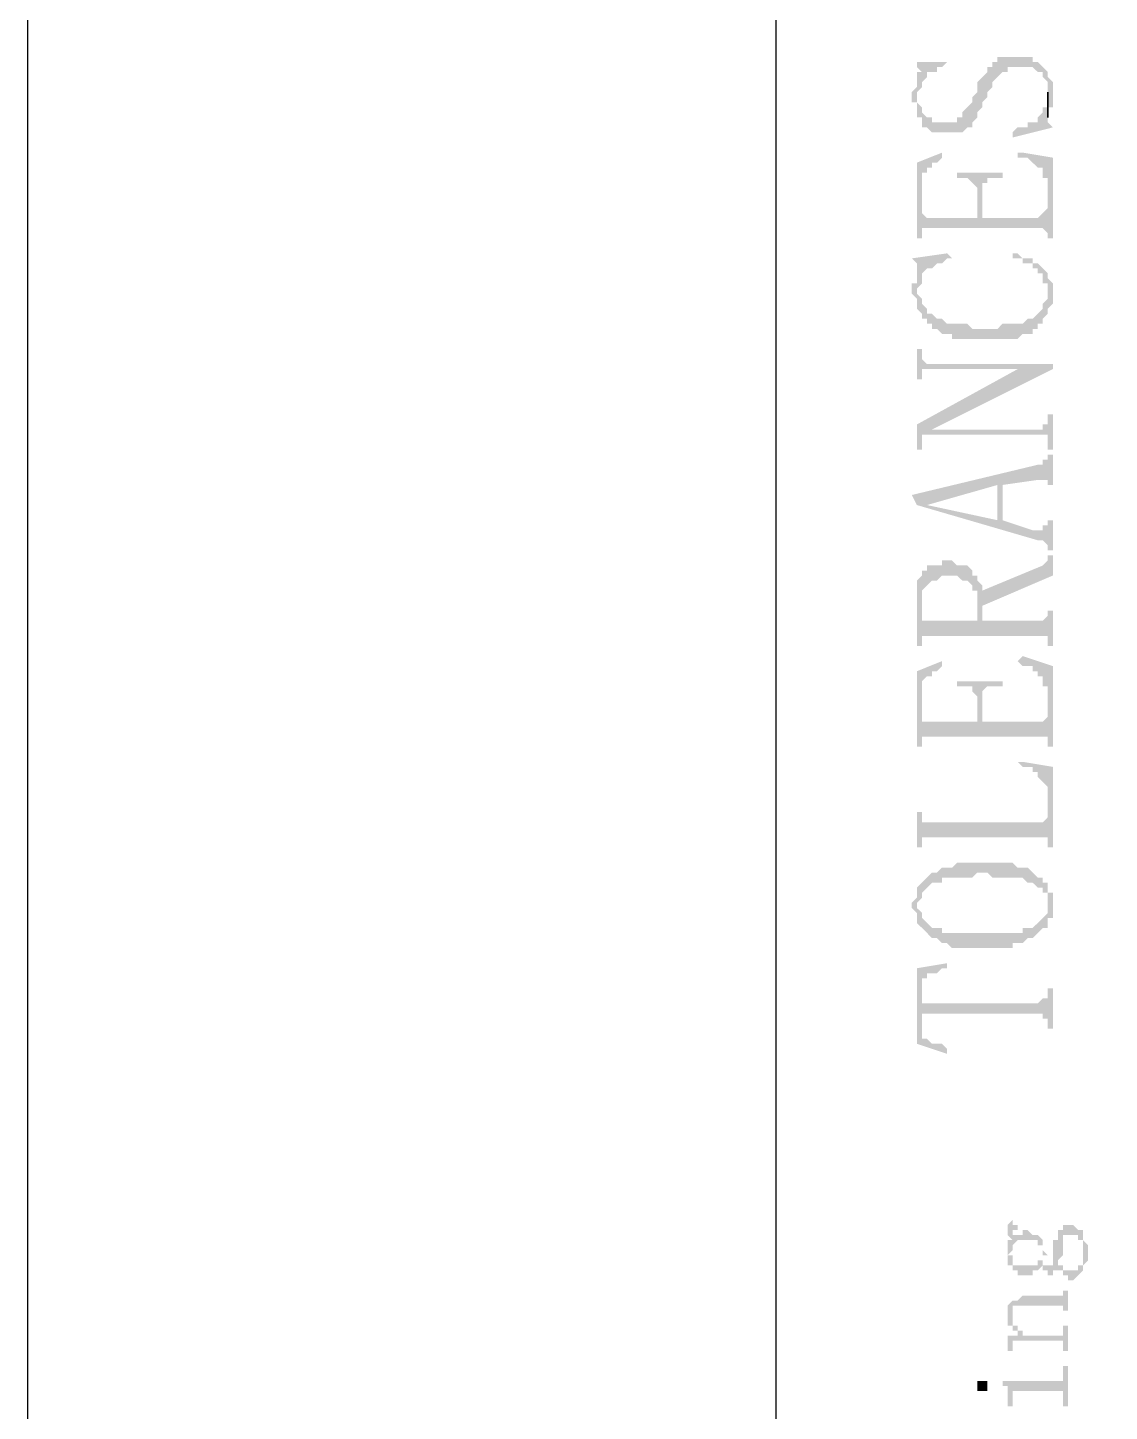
# Model space of a CAD drawing. Header units: inches. Extents: x 3613 to 8393, y -2205 to -794.
# Drawn here: x 5755.97 to 5765.67, y -1512.12 to -1499.72 of the extents above; entities that cross this region are included whole.
import ezdxf

# ---------------------------------------------------------------- set-up
doc = ezdxf.new("R2010")
doc.units = ezdxf.units.IN
doc.header["$MEASUREMENT"] = 0

msp = doc.modelspace()

# ---------------------------------------------------------------- hatches: boundary and pattern name
at = {"transparency": 33554559}
for points in [[(5763.898, -1500.344), (5763.898, -1500.39), (5763.943, -1500.39), (5763.943, -1500.525), (5763.989, -1500.525), (5763.989, -1500.615), (5764.034, -1500.615), (5764.079, -1500.66), (5764.35, -1500.66), (5764.395, -1500.615), (5764.44, -1500.615), (5764.44, -1500.57), (5764.44, -1500.57), (5764.485, -1500.525), (5764.485, -1500.48), (5764.485, -1500.48), (5764.53, -1500.435), (5764.53, -1500.39), (5764.575, -1500.344), (5764.575, -1500.299), (5764.62, -1500.254), (5764.62, -1500.209), (5764.666, -1500.164), (5764.666, -1500.164), (5764.711, -1500.119), (5764.756, -1500.119), (5764.756, -1500.074), (5764.981, -1500.074), (5765.027, -1500.119), (5765.072, -1500.119), (5765.072, -1500.164), (5765.117, -1500.209), (5765.117, -1500.48), (5765.117, -1500.435), (5765.162, -1500.435), (5765.162, -1500.299), (5765.162, -1500.209), (5765.162, -1500.209), (5765.117, -1500.164), (5765.117, -1500.119), (5765.117, -1500.119), (5765.072, -1500.074), (5765.072, -1500.074), (5765.027, -1500.029), (5764.981, -1500.029), (5764.981, -1499.983), (5764.666, -1499.983), (5764.666, -1500.029), (5764.62, -1500.029), (5764.62, -1500.074), (5764.575, -1500.074), (5764.575, -1500.119), (5764.53, -1500.164), (5764.53, -1500.164), (5764.485, -1500.209), (5764.485, -1500.299), (5764.44, -1500.344), (5764.44, -1500.39), (5764.395, -1500.435), (5764.395, -1500.435), (5764.35, -1500.48), (5764.35, -1500.525), (5764.304, -1500.525), (5764.304, -1500.57), (5764.079, -1500.57), (5764.079, -1500.525), (5764.034, -1500.525), (5763.989, -1500.48), (5763.989, -1500.435), (5763.943, -1500.39), (5763.943, -1500.164), (5763.943, -1500.209), (5763.943, -1500.254), (5763.898, -1500.299)], [(5763.898, -1500.029), (5763.943, -1500.029), (5763.943, -1500.074), (5763.943, -1500.074), (5763.989, -1500.119), (5763.989, -1500.254), (5763.989, -1500.209), (5764.034, -1500.164), (5764.034, -1500.119), (5764.124, -1500.119), (5764.124, -1500.074), (5764.169, -1500.074), (5764.214, -1500.029), (5764.214, -1500.029)], [(5763.943, -1500.164), (5763.943, -1500.344), (5763.943, -1500.299), (5763.989, -1500.254), (5763.989, -1500.119), (5763.943, -1500.119)], [(5764.801, -1500.66), (5764.801, -1500.706), (5765.162, -1500.615), (5765.162, -1500.615), (5765.117, -1500.57), (5765.117, -1500.39), (5765.117, -1500.435), (5765.072, -1500.435), (5765.072, -1500.48), (5765.027, -1500.525), (5765.027, -1500.57), (5764.936, -1500.57), (5764.936, -1500.615), (5764.846, -1500.615)], [(5763.943, -1500.931), (5763.943, -1501.608), (5763.989, -1501.608), (5763.989, -1501.157), (5763.989, -1501.021), (5764.034, -1501.021), (5764.034, -1500.976), (5764.079, -1500.976), (5764.079, -1500.931), (5764.124, -1500.931), (5764.169, -1500.886), (5764.169, -1500.841)], [(5764.846, -1500.841), (5764.846, -1500.886), (5764.936, -1500.886), (5764.981, -1500.931), (5764.981, -1500.931), (5765.027, -1500.976), (5765.072, -1500.976), (5765.072, -1501.067), (5765.117, -1501.067), (5765.117, -1501.608), (5765.162, -1501.608), (5765.162, -1500.886), (5764.891, -1500.841)], [(5764.304, -1501.021), (5764.304, -1501.067), (5764.395, -1501.067), (5764.44, -1501.112), (5764.44, -1501.112), (5764.485, -1501.157), (5764.485, -1501.428), (5764.53, -1501.202), (5764.53, -1501.112), (5764.575, -1501.112), (5764.575, -1501.067), (5764.711, -1501.067), (5764.711, -1501.021)], [(5763.989, -1501.608), (5763.989, -1501.518), (5765.072, -1501.518), (5765.117, -1501.563), (5765.117, -1501.337), (5765.117, -1501.337), (5765.072, -1501.383), (5765.072, -1501.383), (5765.027, -1501.428), (5764.53, -1501.428), (5764.53, -1501.202), (5764.485, -1501.428), (5764.034, -1501.428), (5763.989, -1501.383), (5763.989, -1501.157)], [(5763.898, -1501.789), (5763.943, -1501.834), (5763.943, -1502.24), (5763.943, -1502.06), (5763.989, -1502.014), (5763.989, -1501.969), (5763.989, -1501.924), (5764.034, -1501.879), (5764.079, -1501.879), (5764.124, -1501.834), (5764.169, -1501.834), (5764.214, -1501.789), (5764.259, -1501.789), (5764.214, -1501.744)], [(5764.801, -1501.789), (5764.891, -1501.789), (5764.891, -1501.834), (5764.981, -1501.834), (5764.981, -1501.879), (5765.027, -1501.879), (5765.027, -1501.924), (5765.072, -1501.924), (5765.072, -1502.014), (5765.117, -1502.014), (5765.117, -1502.105), (5765.117, -1501.924), (5765.072, -1501.879), (5765.072, -1501.879), (5765.027, -1501.834), (5764.981, -1501.834), (5764.981, -1501.789), (5764.891, -1501.789), (5764.846, -1501.744), (5764.801, -1501.744)], [(5763.898, -1502.06), (5763.898, -1502.105), (5763.898, -1502.105), (5763.943, -1502.15), (5763.943, -1502.24), (5763.943, -1501.879), (5763.943, -1502.014), (5763.898, -1502.014)], [(5763.943, -1502.24), (5763.989, -1502.285), (5763.989, -1502.33), (5764.034, -1502.33), (5764.034, -1502.375), (5764.079, -1502.375), (5764.079, -1502.421), (5764.124, -1502.421), (5764.169, -1502.466), (5764.259, -1502.466), (5764.259, -1502.511), (5764.846, -1502.511), (5764.891, -1502.466), (5764.981, -1502.466), (5764.981, -1502.421), (5765.027, -1502.421), (5765.027, -1502.375), (5765.072, -1502.375), (5765.072, -1502.33), (5765.117, -1502.285), (5765.117, -1502.24), (5765.162, -1502.195), (5765.162, -1502.105), (5765.162, -1502.014), (5765.162, -1502.014), (5765.117, -1501.969), (5765.117, -1501.924), (5765.117, -1502.105), (5765.117, -1502.15), (5765.072, -1502.195), (5765.072, -1502.24), (5765.072, -1502.24), (5765.027, -1502.285), (5765.027, -1502.285), (5764.981, -1502.33), (5764.936, -1502.33), (5764.891, -1502.375), (5764.711, -1502.375), (5764.666, -1502.421), (5764.44, -1502.421), (5764.395, -1502.375), (5764.214, -1502.375), (5764.169, -1502.33), (5764.124, -1502.33), (5764.079, -1502.285), (5764.034, -1502.285), (5764.034, -1502.24), (5763.989, -1502.195), (5763.989, -1502.15), (5763.943, -1502.105), (5763.943, -1502.105)], [(5763.943, -1502.601), (5763.943, -1502.872), (5763.989, -1502.872), (5763.989, -1502.827), (5763.989, -1502.782), (5765.162, -1502.782), (5765.162, -1502.736), (5764.034, -1502.736), (5763.989, -1502.691), (5763.989, -1502.601)], [(5763.943, -1503.278), (5763.943, -1503.504), (5763.989, -1503.504), (5763.989, -1503.413), (5763.989, -1503.368), (5764.034, -1503.368), (5764.079, -1503.323), (5765.162, -1502.782), (5764.846, -1502.782)], [(5764.034, -1503.368), (5765.117, -1503.368), (5765.117, -1503.504), (5765.162, -1503.504), (5765.162, -1503.188), (5765.117, -1503.188), (5765.117, -1503.278), (5765.072, -1503.278), (5765.072, -1503.323), (5764.079, -1503.323)], [(5763.898, -1503.91), (5763.943, -1504), (5764.034, -1504), (5764.666, -1503.82), (5764.666, -1504.136), (5764.711, -1503.82), (5765.027, -1503.775), (5765.117, -1503.775), (5765.117, -1503.82), (5765.162, -1503.82), (5765.162, -1503.549), (5765.117, -1503.549), (5765.117, -1503.594), (5765.072, -1503.594), (5765.072, -1503.639), (5765.027, -1503.639)], [(5763.943, -1504), (5765.027, -1504.316), (5765.072, -1504.316), (5765.117, -1504.361), (5765.117, -1504.406), (5765.162, -1504.406), (5765.162, -1504.136), (5765.117, -1504.136), (5765.117, -1504.181), (5765.072, -1504.181), (5765.072, -1504.226), (5764.981, -1504.226), (5764.711, -1504.136), (5764.711, -1503.82), (5764.666, -1504.136), (5764.034, -1504), (5764.034, -1504)], [(5764.53, -1504.767), (5764.53, -1504.903), (5765.162, -1504.632), (5765.162, -1504.452), (5765.117, -1504.452), (5765.117, -1504.497), (5765.117, -1504.497), (5765.072, -1504.542), (5765.072, -1504.542)], [(5763.943, -1504.858), (5763.943, -1505.264), (5763.989, -1505.264), (5763.989, -1504.813), (5763.989, -1504.767), (5764.034, -1504.722), (5764.034, -1504.722), (5764.079, -1504.677), (5764.124, -1504.677), (5764.169, -1504.632), (5764.304, -1504.632), (5764.35, -1504.677), (5764.395, -1504.677), (5764.44, -1504.722), (5764.44, -1504.767), (5764.485, -1504.767), (5764.485, -1505.038), (5764.485, -1504.632), (5764.44, -1504.632), (5764.44, -1504.587), (5764.44, -1504.587), (5764.395, -1504.542), (5764.304, -1504.542), (5764.259, -1504.497), (5764.169, -1504.497), (5764.169, -1504.542), (5764.034, -1504.542), (5764.034, -1504.587), (5763.989, -1504.587), (5763.989, -1504.632), (5763.989, -1504.632), (5763.943, -1504.677), (5763.943, -1504.722), (5763.943, -1504.813)], [(5763.989, -1505.219), (5763.989, -1505.174), (5765.117, -1505.174), (5765.117, -1505.264), (5765.162, -1505.264), (5765.162, -1504.948), (5765.117, -1504.948), (5765.117, -1504.993), (5765.117, -1504.993), (5765.072, -1505.038), (5764.53, -1505.038), (5764.53, -1504.767), (5764.53, -1504.722), (5764.485, -1504.677), (5764.485, -1505.038), (5763.989, -1505.038), (5763.989, -1504.993), (5763.989, -1504.903)], [(5764.846, -1505.399), (5764.846, -1505.399), (5764.891, -1505.444), (5764.981, -1505.444), (5764.981, -1505.49), (5765.027, -1505.49), (5765.027, -1505.535), (5765.072, -1505.535), (5765.072, -1505.625), (5765.117, -1505.625), (5765.117, -1506.167), (5765.162, -1506.167), (5765.162, -1505.444), (5764.891, -1505.354)], [(5763.943, -1505.49), (5763.943, -1506.167), (5763.989, -1506.167), (5763.989, -1505.67), (5763.989, -1505.58), (5764.034, -1505.535), (5764.079, -1505.535), (5764.079, -1505.49), (5764.124, -1505.49), (5764.169, -1505.444), (5764.169, -1505.399)], [(5764.304, -1505.58), (5764.304, -1505.625), (5764.44, -1505.625), (5764.44, -1505.67), (5764.44, -1505.67), (5764.485, -1505.715), (5764.485, -1505.941), (5764.53, -1505.76), (5764.53, -1505.67), (5764.575, -1505.625), (5764.711, -1505.625), (5764.711, -1505.58)], [(5763.989, -1506.121), (5763.989, -1506.076), (5765.117, -1506.076), (5765.117, -1506.121), (5765.117, -1505.896), (5765.117, -1505.896), (5765.072, -1505.941), (5764.53, -1505.941), (5764.53, -1505.76), (5764.485, -1505.941), (5763.989, -1505.941), (5763.989, -1505.715)], [(5764.846, -1506.302), (5764.846, -1506.302), (5764.891, -1506.347), (5764.981, -1506.347), (5764.981, -1506.392), (5765.027, -1506.392), (5765.027, -1506.437), (5765.027, -1506.437), (5765.072, -1506.482), (5765.072, -1506.482), (5765.117, -1506.528), (5765.117, -1507.069), (5765.162, -1507.069), (5765.162, -1506.347), (5764.891, -1506.302)], [(5763.943, -1506.753), (5763.943, -1507.069), (5763.989, -1507.069), (5763.989, -1507.024), (5763.989, -1506.979), (5765.117, -1506.979), (5765.117, -1507.024), (5765.117, -1506.798), (5765.117, -1506.798), (5765.072, -1506.844), (5763.989, -1506.844), (5763.989, -1506.753)], [(5763.943, -1507.43), (5763.943, -1507.566), (5763.943, -1507.566), (5763.989, -1507.52), (5763.989, -1507.475), (5763.989, -1507.475), (5764.034, -1507.43), (5764.034, -1507.43), (5764.079, -1507.385), (5764.169, -1507.385), (5764.169, -1507.34), (5764.44, -1507.34), (5764.485, -1507.295), (5764.575, -1507.295), (5764.62, -1507.34), (5764.891, -1507.34), (5764.936, -1507.385), (5764.981, -1507.385), (5765.027, -1507.43), (5765.072, -1507.43), (5765.072, -1507.475), (5765.117, -1507.475), (5765.117, -1507.566), (5765.117, -1507.385), (5765.072, -1507.385), (5765.072, -1507.34), (5765.027, -1507.34), (5764.981, -1507.295), (5764.981, -1507.295), (5764.936, -1507.25), (5764.846, -1507.25), (5764.801, -1507.205), (5764.304, -1507.205), (5764.259, -1507.25), (5764.169, -1507.25), (5764.124, -1507.295), (5764.079, -1507.295), (5764.034, -1507.34), (5764.034, -1507.34), (5763.989, -1507.385), (5763.989, -1507.385)], [(5763.898, -1507.566), (5763.898, -1507.611), (5763.943, -1507.656), (5763.943, -1507.701), (5763.943, -1507.746), (5763.989, -1507.791), (5763.989, -1507.791), (5764.034, -1507.836), (5764.034, -1507.836), (5764.079, -1507.882), (5764.124, -1507.882), (5764.169, -1507.927), (5764.214, -1507.927), (5764.259, -1507.972), (5764.801, -1507.972), (5764.801, -1507.927), (5764.891, -1507.927), (5764.936, -1507.882), (5764.981, -1507.882), (5765.027, -1507.836), (5765.027, -1507.836), (5765.072, -1507.791), (5765.117, -1507.791), (5765.117, -1507.701), (5765.162, -1507.701), (5765.162, -1507.566), (5765.162, -1507.475), (5765.117, -1507.475), (5765.117, -1507.43), (5765.117, -1507.611), (5765.117, -1507.656), (5765.072, -1507.701), (5765.072, -1507.701), (5765.027, -1507.746), (5765.027, -1507.746), (5764.981, -1507.791), (5764.891, -1507.791), (5764.891, -1507.836), (5764.169, -1507.836), (5764.169, -1507.791), (5764.079, -1507.791), (5764.034, -1507.746), (5764.034, -1507.746), (5763.989, -1507.701), (5763.989, -1507.656), (5763.989, -1507.656), (5763.943, -1507.611), (5763.943, -1507.43), (5763.943, -1507.475), (5763.943, -1507.52)], [(5763.943, -1508.152), (5763.989, -1508.378), (5763.989, -1508.243), (5764.034, -1508.243), (5764.034, -1508.197), (5764.124, -1508.197), (5764.169, -1508.152), (5764.214, -1508.152), (5764.214, -1508.107)], [(5763.943, -1508.152), (5763.943, -1508.829), (5764.214, -1508.92), (5764.214, -1508.874), (5764.214, -1508.874), (5764.169, -1508.829), (5764.079, -1508.829), (5764.034, -1508.784), (5763.989, -1508.784), (5763.989, -1508.694), (5763.989, -1508.378)], [(5763.989, -1508.378), (5763.989, -1508.649), (5763.989, -1508.559), (5765.072, -1508.559), (5765.072, -1508.604), (5765.117, -1508.604), (5765.117, -1508.694), (5765.162, -1508.694), (5765.162, -1508.333), (5765.117, -1508.333), (5765.117, -1508.423), (5765.072, -1508.423), (5765.027, -1508.468), (5763.989, -1508.468), (5763.989, -1508.423), (5763.989, -1508.423)], [(5764.756, -1510.454), (5764.756, -1510.499), (5764.756, -1510.544), (5764.756, -1510.544), (5764.801, -1510.589), (5764.801, -1510.499), (5764.846, -1510.499), (5764.846, -1510.454), (5764.801, -1510.454), (5764.801, -1510.409), (5764.801, -1510.409), (5764.756, -1510.454)], [(5764.756, -1510.815), (5764.801, -1510.815), (5764.801, -1510.86), (5764.846, -1510.86), (5764.846, -1510.905), (5764.981, -1510.905), (5764.981, -1510.86), (5765.027, -1510.86), (5765.072, -1510.815), (5765.072, -1510.86), (5765.117, -1510.86), (5765.117, -1510.905), (5765.162, -1510.905), (5765.162, -1510.86), (5765.207, -1510.86), (5765.207, -1510.815), (5765.207, -1510.86), (5765.252, -1510.86), (5765.252, -1510.905), (5765.297, -1510.905), (5765.297, -1510.951), (5765.343, -1510.951), (5765.388, -1510.905), (5765.388, -1510.905), (5765.433, -1510.86), (5765.433, -1510.815), (5765.433, -1510.815), (5765.478, -1510.77), (5765.478, -1510.725), (5765.478, -1510.635), (5765.478, -1510.635), (5765.433, -1510.589), (5765.433, -1510.544), (5765.433, -1510.725), (5765.433, -1510.77), (5765.433, -1510.815), (5765.388, -1510.815), (5765.388, -1510.86), (5765.252, -1510.86), (5765.252, -1510.815), (5765.207, -1510.815), (5765.207, -1510.499), (5765.207, -1510.544), (5765.207, -1510.589), (5765.162, -1510.589), (5765.162, -1510.68), (5765.162, -1510.77), (5765.162, -1510.815), (5765.072, -1510.815), (5765.072, -1510.725), (5765.072, -1510.77), (5765.027, -1510.77), (5765.027, -1510.815), (5764.801, -1510.815), (5764.801, -1510.77), (5764.801, -1510.725), (5764.756, -1510.725)], [(5764.756, -1510.725), (5764.756, -1510.77), (5764.756, -1510.815), (5764.756, -1510.725), (5764.756, -1510.725), (5764.801, -1510.68), (5764.801, -1510.635), (5764.801, -1510.635), (5764.846, -1510.589), (5765.027, -1510.589), (5765.027, -1510.635), (5765.072, -1510.635), (5765.072, -1510.68), (5765.072, -1510.815), (5765.072, -1510.77), (5765.072, -1510.725), (5765.117, -1510.725), (5765.072, -1510.68), (5765.072, -1510.635), (5765.072, -1510.589), (5765.072, -1510.589), (5765.027, -1510.544), (5764.981, -1510.544), (5764.936, -1510.499), (5764.891, -1510.499), (5764.891, -1510.544), (5764.801, -1510.544), (5764.801, -1510.499), (5764.801, -1510.589), (5764.756, -1510.589), (5764.756, -1510.635), (5764.756, -1510.68), (5764.756, -1510.68)], [(5765.207, -1510.499), (5765.207, -1510.815), (5765.207, -1510.77), (5765.207, -1510.77), (5765.252, -1510.725), (5765.252, -1510.68), (5765.252, -1510.635), (5765.252, -1510.589), (5765.252, -1510.544), (5765.388, -1510.544), (5765.388, -1510.589), (5765.433, -1510.589), (5765.433, -1510.635), (5765.433, -1510.68), (5765.433, -1510.544), (5765.433, -1510.499), (5765.388, -1510.499), (5765.343, -1510.454), (5765.252, -1510.454), (5765.252, -1510.499)], [(5764.801, -1511.131), (5764.801, -1511.266), (5764.801, -1511.221), (5764.801, -1511.176), (5765.252, -1511.176), (5765.252, -1511.221), (5765.297, -1511.221), (5765.297, -1511.041), (5765.252, -1511.041), (5765.252, -1511.086), (5764.891, -1511.086), (5764.846, -1511.131)], [(5764.756, -1511.266), (5764.756, -1511.312), (5764.756, -1511.357), (5764.801, -1511.357), (5764.801, -1511.402), (5764.846, -1511.402), (5764.846, -1511.447), (5764.846, -1511.402), (5764.846, -1511.357), (5764.801, -1511.357), (5764.801, -1511.312), (5764.801, -1511.266), (5764.801, -1511.131), (5764.756, -1511.176), (5764.756, -1511.221), (5764.756, -1511.221)], [(5764.756, -1511.447), (5764.756, -1511.492), (5764.756, -1511.582), (5764.801, -1511.582), (5764.801, -1511.492), (5765.252, -1511.492), (5765.252, -1511.537), (5765.252, -1511.582), (5765.297, -1511.582), (5765.297, -1511.357), (5765.252, -1511.357), (5765.252, -1511.402), (5765.252, -1511.447), (5764.891, -1511.447), (5764.891, -1511.402), (5764.846, -1511.402), (5764.846, -1511.447)], [(5764.711, -1511.853), (5764.711, -1511.898), (5764.756, -1511.898), (5764.756, -1511.943), (5764.756, -1511.989), (5764.756, -1512.079), (5764.801, -1512.079), (5764.801, -1511.989), (5764.801, -1511.943), (5765.252, -1511.943), (5765.252, -1512.079), (5765.297, -1512.079), (5765.297, -1511.718), (5765.252, -1511.718), (5765.252, -1511.853), (5765.207, -1511.853)], [(5764.485, -1511.898), (5764.485, -1511.943), (5764.575, -1511.943), (5764.575, -1511.898), (5764.575, -1511.853), (5764.485, -1511.853)]]:
    msp.add_hatch(color=256, dxfattribs=at).paths.add_polyline_path(points)

# ---------------------------------------------------------------- linework, layer by layer
msp.add_line((5762.68, -1234.274), (5762.68, -1521.015))
for points in [[(6175.973, -1525.274), (6175.973, -1228.274), (5755.973, -1228.274), (5755.973, -1525.274)], [(5765.117, -1500.39), (5765.117, -1500.525), (5765.117, -1500.299), (5765.117, -1500.344)]]:
    msp.add_lwpolyline(points, close=True)

doc.saveas('drawing.dxf')
